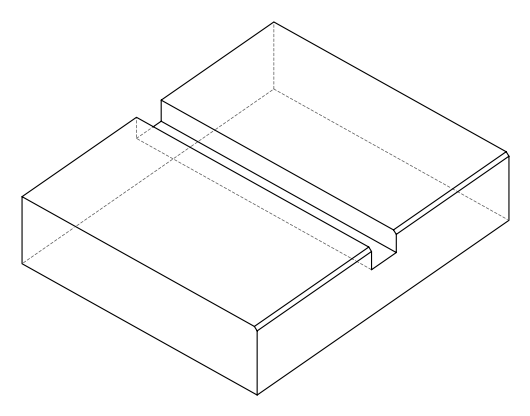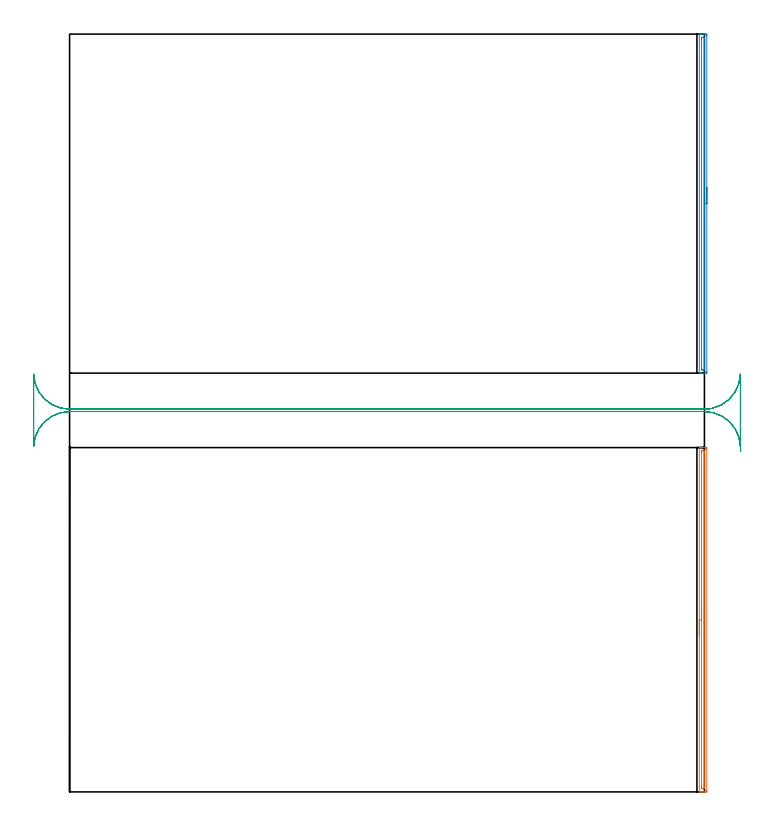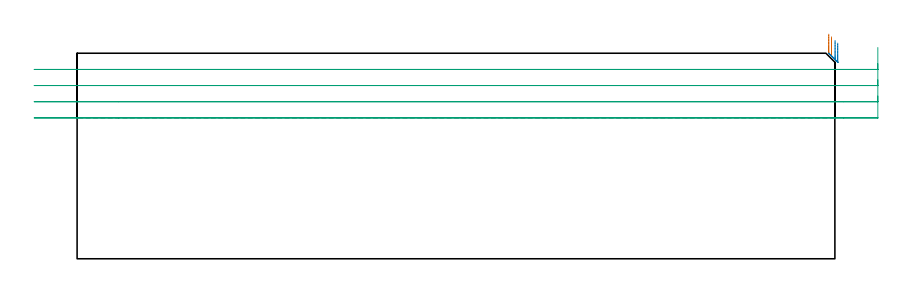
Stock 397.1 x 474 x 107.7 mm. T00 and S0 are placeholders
(PLAN: 3 operations, 1 tool changes, 16.2 min)
(1 AREA_MILL | FG_CHAMFER_SURFACE | UGT0205_001 | 3.62 min | 2416 mm3)
(2 AREA_MILL_1 | FG_CHAMFER_SURFACE_1 | UGT0205_001 | 3.57 min | 2375 mm3)
(3 MILL_RECTANGULAR_SLOT | SLOT_RECTANGULAR | UGT0201_009 | Follow Part, ap 11.25, ae 75% | 9.05 min | 626174 mm3)
(TOOL UGT0205_001 | Chamfer Mill 20 x 3 x 45 deg. | D20 FL50 Z2)
(TOOL UGT0201_009 | End Mill 45 mm | D45 FL63 Z6)
(OP 1 AREA_MILL)
G17 G21 G94 G90
T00 M6
G54
G17 G0 G90 X393.9 Y97.7 S1061 M3
G43 Z117.7 H0
G94 G1 Y97.738 Z116.828 F250.
Y97.852 Z115.963
Y98.041 Z115.112
Y98.303 Z114.28
Y98.637 Z113.474
Y99.04 Z112.7
Y99.508 Z111.964
Y100.04 Z111.272
Y100.629 Z110.629
Y101.272 Z110.039
Y101.964 Z109.508
Y102.7 Z109.04
Y103.474 Z108.637
Y104.28 Z108.303
Y105.112 Z108.041
Y105.964 Z107.852
Y106.828 Z107.738
Y107.7 Z107.7
Y215.241
X393.902 Y215.39 Z107.688
X393.943 Y215.393 Z107.649
X394.307 Y215.4 Z107.292
X394.725 Z106.874
X395.36 Z106.235
X396.567 Z105.029
X397.14 Z104.454
X397.744 Z103.851
X398.03 Y215.398 Z103.565
X398.591 Y215.392 Z103.005
X398.593 Y215.359 Z103.003
X398.599 Y214.795 Z103.001
X398.6 Y214.223 Z103.
Y0.926
X398.599 Y0.605 Z103.001
X398.593 Y0.041 Z103.003
X398.591 Y0.008 Z103.005
X398.03 Y0. Z103.565
X397.744 Z103.851
X397.14 Z104.454
X396.567 Z105.029
X396.25 Z105.346
X395.678 Z105.919
X395.36 Z106.235
X394.725 Z106.874
X394.307 Z107.293
X393.944 Z107.646
X393.902 Y0.009 Z107.688
X393.9 Y0.159 Z107.7
Y107.7
X395.314 Z106.286
Y212.163
X395.318 Y213.01 Z106.282
X395.32 Y213.05 Z106.28
X395.36 Y213.39 Z106.24
X395.863 Y213.398 Z105.737
X396.25 Z105.35
X396.754 Y213.397 Z104.846
X397.14 Y213.39 Z104.46
X397.18 Y213.01 Z104.42
X397.183 Y212.967 Z104.417
X397.186 Y212.117 Z104.414
Y212.071
Y3.237
X397.182 Y2.39 Z104.418
X397.18 Y2.35 Z104.42
X397.14 Y2.01 Z104.46
X396.637 Y2.002 Z104.963
X396.25 Z105.35
X395.746 Y2.003 Z105.854
X395.36 Y2.01 Z106.24
X395.32 Y2.39 Z106.28
X395.317 Y2.433 Z106.283
X395.314 Y3.283 Z106.286
Y3.329
Y107.7
Y108.572 Z106.324
Y109.436 Z106.438
Y110.288 Z106.627
Y111.12 Z106.889
Y111.926 Z107.223
Y112.7 Z107.626
Y113.436 Z108.094
Y114.128 Z108.625
Y114.771 Z109.215
Y115.36 Z109.858
Y115.892 Z110.55
Y116.36 Z111.286
Y116.763 Z112.06
Y117.097 Z112.866
Y117.359 Z113.698
Y117.548 Z114.549
Y117.662 Z115.414
Y117.7 Z116.286
G0 Z117.7
M5
M2
(OP 2 AREA_MILL_1)
G17 G21 G94 G90
T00 M6
G54
G17 G0 G90 X398.6 Y377.95 S1061 M3
G43 Z117.7 H0
Z113.
G94 G1 Y377.912 Z112.128 F250.
Y377.798 Z111.264
Y377.609 Z110.412
Y377.347 Z109.58
Y377.013 Z108.774
Y376.61 Z108.
Y376.142 Z107.264
Y375.61 Z106.572
Y375.021 Z105.929
Y374.378 Z105.34
Y373.686 Z104.809
Y372.95 Z104.34
Y372.176 Z103.937
Y371.37 Z103.603
Y370.538 Z103.341
Y369.687 Z103.152
Y368.822 Z103.038
Y367.95 Z103.
Y262.841
X398.599 Y262.52 Z103.001
X398.593 Y261.954 Z103.003
X398.591 Y261.908 Z103.005
X398.03 Y261.9 Z103.566
X397.757 Z103.838
X397.14 Z104.455
X395.705 Z105.892
X395.36 Z106.235
X394.671 Z106.929
X394.341 Z107.258
X393.946 Y261.907 Z107.645
X393.903 Y261.91 Z107.688
X393.9 Y262.073 Z107.7
Y473.827
X393.903 Y473.99 Z107.688
X393.946 Y473.993 Z107.645
X394.342 Y474. Z107.258
X394.671 Z106.929
X395.36 Z106.235
X396.595 Z105.002
X397.14 Z104.455
X397.757 Z103.838
X398.03 Y473.998 Z103.566
X398.591 Y473.992 Z103.005
X398.593 Y473.946 Z103.003
X398.599 Y473.38 Z103.001
X398.6 Y472.808 Z103.
Y367.95
X397.186 Z104.414
Y265.154
X397.182 Y264.307 Z104.418
X397.18 Y264.266 Z104.42
X397.14 Y263.91 Z104.46
X396.653 Y263.902 Z104.947
X396.25 Z105.35
X395.762 Y263.903 Z105.838
X395.36 Y263.91 Z106.24
X395.32 Y264.307 Z106.28
X395.317 Y264.35 Z106.283
X395.314 Y265.2 Z106.286
Y265.246
Y470.746
X395.318 Y471.593 Z106.282
X395.32 Y471.634 Z106.28
X395.36 Y471.99 Z106.24
X395.847 Y471.998 Z105.753
X396.25 Z105.35
X396.738 Y471.997 Z104.862
X397.14 Y471.99 Z104.46
X397.18 Y471.593 Z104.42
X397.183 Y471.55 Z104.417
X397.186 Y470.7 Z104.414
Y470.654
Y367.95
Y367.078 Z104.452
Y366.214 Z104.566
Y365.362 Z104.755
Y364.53 Z105.017
Y363.724 Z105.351
Y362.95 Z105.754
Y362.214 Z106.223
Y361.522 Z106.754
Y360.879 Z107.343
Y360.29 Z107.986
Y359.759 Z108.678
Y359.29 Z109.414
Y358.887 Z110.188
Y358.553 Z110.994
Y358.291 Z111.826
Y358.102 Z112.678
Y357.988 Z113.543
Y357.95 Z114.414
G0 Z117.7
M5
M2
(OP 3 MILL_RECTANGULAR_SLOT)
G17 G21 G94 G90
T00 M6
G54
G17 G0 G90 X419.6 Y218.414 S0 M3
G43 Z117.7 H0
Z110.7
G94 G1 Y261.229 Z99.228 F250.
X419.59 Z99.225
G2 X401.739 Y239.883 R22.5 F500.
X397.1 Y239.4 R22.5 F433.
G1 X21.772
X0. F500.
G2 X-22.49 Y261.229 R22.5
G1 Y216.071
G2 X0. Y237.9 R22.5
G1 X397.1
G2 X419.59 Y216.071 R22.5
G1 X419.679 Y213.072 F250.
G0 X419.6 Y218.414 Z102.225
G1 Y261.229 Z90.753
X419.59 Z90.75
G2 X401.739 Y239.883 R22.5 F500.
X397.1 Y239.4 R22.5 F440.
G1 X21.772
X0. F500.
G2 X-22.49 Y261.229 R22.5
G1 Y216.071
G2 X0. Y237.9 R22.5
G1 X397.1
G2 X419.59 Y216.071 R22.5
G1 X419.679 Y213.072 F250.
G0 X419.6 Y218.414 Z93.75
G1 Y261.229 Z82.278
X419.59 Z82.275
G2 X401.739 Y239.883 R22.5 F500.
X397.1 Y239.4 R22.5 F431.
G1 X21.772
X0. F500.
G2 X-22.49 Y261.229 R22.5
G1 Y216.071
G2 X0. Y237.9 R22.5
G1 X397.1
G2 X419.59 Y216.071 R22.5
G1 X419.679 Y213.072 F250.
G0 X419.6 Y218.414 Z85.275
G1 Y261.229 Z73.803
X419.59 Z73.8
G2 X401.739 Y239.883 R22.5 F500.
X397.1 Y239.4 R22.5 F431.
G1 X21.772
X0. F500.
G2 X-22.49 Y261.229 R22.5
G1 Y216.071
G2 X0. Y237.9 R22.5
G1 X397.1
G2 X419.59 Y216.071 R22.5
G1 X419.679 Y213.072 F250.
G0 Z117.7
M5
M2
